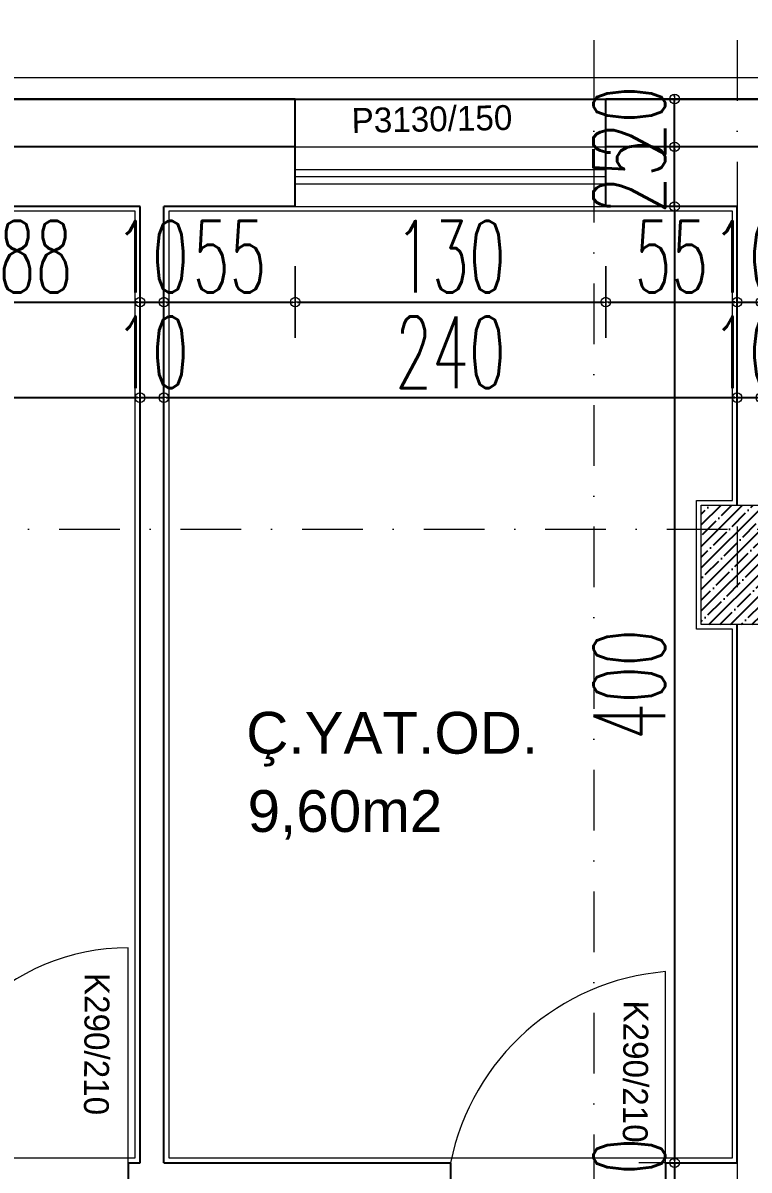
# Model space of a CAD drawing. Header units: millimetres. Extents: x -16104 to 67872, y -88009 to 12107.
# Drawn here: x 11393.1 to 11697.2, y 11146.7 to 11626.9 of the extents above; entities that cross this region are included whole.
import ezdxf

# ---------------------------------------------------------------- set-up
doc = ezdxf.new("R2010")
doc.units = ezdxf.units.MM
doc.linetypes.add('DASHDOTX2', pattern=[50.8, 25.4, -12.7, 0, -12.7])
doc.layers.get('0').update_dxf_attribs({"color": 241})
for name, color, linetype, lineweight in [('akslar', 144, 'Continuous', 20), ('duvar', 123, 'Continuous', 25), ('emsal&kolon', 1, 'Continuous', 5), ('kapı', 3, 'Continuous', 5), ('OLCU', 54, 'Continuous', 13), ('pencere', 5, 'Continuous', 5), ('POZ', 36, 'Continuous', 18), ('SıVA', 40, 'Continuous', 9)]:
    doc.layers.add(name, color=color, linetype=linetype, lineweight=lineweight)
doc.styles.add('DIM', font='Txttw.shx', dxfattribs={"width": 0.6})
doc.styles.add('M2', font='stylu.ttf', dxfattribs={"height": 10})
doc.dimstyles.new('50', dxfattribs={"dimscale": 0, "dimtxt": 30, "dimasz": 1, "dimexe": 0, "dimexo": 2, "dimgap": 4, "dimtad": 1, "dimdec": 0, "dimzin": 0, "dimdsep": 46, "dimtxsty": 'DIM', "dimblk1": 'DOT', "dimblk2": 'DOT', "dimsah": 1, "dimcen": 1.5, "dimdle": 3, "dimse1": 1, "dimse2": 1, "dimclrd": 256, "dimclre": 9, "dimclrt": 256, "dimadec": 0, "dimazin": 0, "dimtfac": 0.24, "dimtdec": 0, "dimtix": 1, "dimtmove": 2, "dimatfit": 3, "dimldrblk": 'DOT', "dimfxl": 0, "dimtolj": 1, "dimtzin": 15, "dimarcsym": 0})

# ---------------------------------------------------------------- blocks, each defined once
blk = doc.blocks.new('DOT')
for p, q in [((0, 15), (0, -15)), ((-2, 0), (0, 0)), ((2, 0), (0, 0))]:
    blk.add_line(p, q)
blk.add_circle((0, 0), 2)
blk = doc.blocks.new('*D969')
at = {"layer": 'Defpoints', "color": 0, "transparency": 16777216}
for p in [(11354.65, 11550.04), (11442.15, 11550.04), (11442.15, 11510.04)]:
    blk.add_point(p, dxfattribs=at)
at = {"layer": 'OLCU', "lineweight": -2, "transparency": 16777216}
blk.add_line((11355.65, 11510.04), (11441.15, 11510.04), dxfattribs=at)
at = {"layer": 'OLCU', "lineweight": -2, "transparency": 16777216, "rotation": 180}
blk.add_blockref('DOT', (11354.65, 11510.04), dxfattribs=at)
at = {"layer": 'OLCU', "lineweight": -2, "transparency": 16777216}
blk.add_blockref('DOT', (11442.15, 11510.04), dxfattribs=at)
at = {"layer": 'OLCU', "transparency": 16777216, "insert": (11398.4, 11529.04), "char_height": 30, "attachment_point": 5, "style": 'DIM'}
blk.add_mtext('\\A1;88', dxfattribs=at)
blk = doc.blocks.new('*D505')
at = {"layer": 'Defpoints', "color": 0, "transparency": 16777216}
for p in [(11442.15, 11510.04), (11452.15, 11510.04), (11452.15, 11510.04)]:
    blk.add_point(p, dxfattribs=at)
at = {"layer": 'OLCU', "lineweight": -2, "transparency": 16777216}
for p, q in [((11441.15, 11510.04), (11440.15, 11510.04)), ((11442.15, 11510.04), (11452.15, 11510.04)), ((11453.15, 11510.04), (11454.15, 11510.04))]:
    blk.add_line(p, q, dxfattribs=at)
blk.add_blockref('DOT', (11442.15, 11510.04), dxfattribs=at)
at = {"layer": 'OLCU', "lineweight": -2, "transparency": 16777216, "rotation": 180}
blk.add_blockref('DOT', (11452.15, 11510.04), dxfattribs=at)
at = {"layer": 'OLCU', "transparency": 16777216, "insert": (11447.15, 11529.04), "char_height": 30, "attachment_point": 5, "style": 'DIM'}
blk.add_mtext('\\A1;10', dxfattribs=at)
blk = doc.blocks.new('*D970')
at = {"layer": 'Defpoints', "color": 0, "transparency": 16777216}
for p in [(11452.15, 11550.04), (11507.15, 11550.04), (11507.15, 11510.04)]:
    blk.add_point(p, dxfattribs=at)
at = {"layer": 'OLCU', "lineweight": -2, "transparency": 16777216}
blk.add_line((11453.15, 11510.04), (11506.15, 11510.04), dxfattribs=at)
at = {"layer": 'OLCU', "lineweight": -2, "transparency": 16777216, "rotation": 180}
blk.add_blockref('DOT', (11452.15, 11510.04), dxfattribs=at)
at = {"layer": 'OLCU', "lineweight": -2, "transparency": 16777216}
blk.add_blockref('DOT', (11507.15, 11510.04), dxfattribs=at)
at = {"layer": 'OLCU', "transparency": 16777216, "insert": (11479.65, 11529.04), "char_height": 30, "attachment_point": 5, "style": 'DIM'}
blk.add_mtext('\\A1;55', dxfattribs=at)
blk = doc.blocks.new('*D971')
at = {"layer": 'Defpoints', "color": 0, "transparency": 16777216}
for p in [(11507.15, 11550.04), (11637.15, 11550.04), (11637.15, 11510.04)]:
    blk.add_point(p, dxfattribs=at)
at = {"layer": 'OLCU', "lineweight": -2, "transparency": 16777216}
blk.add_line((11508.15, 11510.04), (11636.15, 11510.04), dxfattribs=at)
at = {"layer": 'OLCU', "lineweight": -2, "transparency": 16777216, "rotation": 180}
blk.add_blockref('DOT', (11507.15, 11510.04), dxfattribs=at)
at = {"layer": 'OLCU', "lineweight": -2, "transparency": 16777216}
blk.add_blockref('DOT', (11637.15, 11510.04), dxfattribs=at)
at = {"layer": 'OLCU', "transparency": 16777216, "insert": (11572.15, 11529.04), "char_height": 30, "attachment_point": 5, "style": 'DIM'}
blk.add_mtext('\\A1;130', dxfattribs=at)
blk = doc.blocks.new('*D506')
at = {"layer": 'Defpoints', "color": 0, "transparency": 16777216}
for p in [(11637.15, 11550.04), (11692.15, 11550.04), (11692.15, 11510.04)]:
    blk.add_point(p, dxfattribs=at)
at = {"layer": 'OLCU', "lineweight": -2, "transparency": 16777216}
blk.add_line((11638.15, 11510.04), (11691.15, 11510.04), dxfattribs=at)
at = {"layer": 'OLCU', "lineweight": -2, "transparency": 16777216, "rotation": 180}
blk.add_blockref('DOT', (11637.15, 11510.04), dxfattribs=at)
at = {"layer": 'OLCU', "lineweight": -2, "transparency": 16777216}
blk.add_blockref('DOT', (11692.15, 11510.04), dxfattribs=at)
at = {"layer": 'OLCU', "transparency": 16777216, "insert": (11664.65, 11529.04), "char_height": 30, "attachment_point": 5, "style": 'DIM'}
blk.add_mtext('\\A1;55', dxfattribs=at)
blk = doc.blocks.new('*D507')
at = {"layer": 'Defpoints', "color": 0, "transparency": 16777216}
for p in [(11692.15, 11510.04), (11702.15, 11510.04), (11702.15, 11510.04)]:
    blk.add_point(p, dxfattribs=at)
at = {"layer": 'OLCU', "lineweight": -2, "transparency": 16777216}
for p, q in [((11691.15, 11510.04), (11690.15, 11510.04)), ((11692.15, 11510.04), (11702.15, 11510.04)), ((11703.15, 11510.04), (11704.15, 11510.04))]:
    blk.add_line(p, q, dxfattribs=at)
blk.add_blockref('DOT', (11692.15, 11510.04), dxfattribs=at)
at = {"layer": 'OLCU', "lineweight": -2, "transparency": 16777216, "rotation": 180}
blk.add_blockref('DOT', (11702.15, 11510.04), dxfattribs=at)
at = {"layer": 'OLCU', "transparency": 16777216, "insert": (11697.15, 11529.04), "char_height": 30, "attachment_point": 5, "style": 'DIM'}
blk.add_mtext('\\A1;10', dxfattribs=at)
blk = doc.blocks.new('*D509')
at = {"layer": 'Defpoints', "color": 0, "transparency": 16777216}
for p in [(11137.15, 11495.04), (11442.15, 11495.04), (11442.15, 11470.04)]:
    blk.add_point(p, dxfattribs=at)
at = {"layer": 'OLCU', "lineweight": -2, "transparency": 16777216}
blk.add_line((11138.15, 11470.04), (11441.15, 11470.04), dxfattribs=at)
at = {"layer": 'OLCU', "lineweight": -2, "transparency": 16777216, "rotation": 180}
blk.add_blockref('DOT', (11137.15, 11470.04), dxfattribs=at)
at = {"layer": 'OLCU', "lineweight": -2, "transparency": 16777216}
blk.add_blockref('DOT', (11442.15, 11470.04), dxfattribs=at)
at = {"layer": 'OLCU', "transparency": 16777216, "insert": (11289.65, 11489.04), "char_height": 30, "attachment_point": 5, "style": 'DIM'}
blk.add_mtext('\\A1;305', dxfattribs=at)
blk = doc.blocks.new('*D510')
at = {"layer": 'Defpoints', "color": 0, "transparency": 16777216}
for p in [(11442.15, 11470.04), (11452.15, 11470.04), (11452.15, 11470.04)]:
    blk.add_point(p, dxfattribs=at)
at = {"layer": 'OLCU', "lineweight": -2, "transparency": 16777216}
for p, q in [((11441.15, 11470.04), (11440.15, 11470.04)), ((11442.15, 11470.04), (11452.15, 11470.04)), ((11453.15, 11470.04), (11454.15, 11470.04))]:
    blk.add_line(p, q, dxfattribs=at)
blk.add_blockref('DOT', (11442.15, 11470.04), dxfattribs=at)
at = {"layer": 'OLCU', "lineweight": -2, "transparency": 16777216, "rotation": 180}
blk.add_blockref('DOT', (11452.15, 11470.04), dxfattribs=at)
at = {"layer": 'OLCU', "transparency": 16777216, "insert": (11447.15, 11489.04), "char_height": 30, "attachment_point": 5, "style": 'DIM'}
blk.add_mtext('\\A1;10', dxfattribs=at)
blk = doc.blocks.new('*D511')
at = {"layer": 'Defpoints', "color": 0, "transparency": 16777216}
for p in [(11452.15, 11470.04), (11692.15, 11470.04), (11692.15, 11470.04)]:
    blk.add_point(p, dxfattribs=at)
at = {"layer": 'OLCU', "lineweight": -2, "transparency": 16777216}
blk.add_line((11453.15, 11470.04), (11691.15, 11470.04), dxfattribs=at)
at = {"layer": 'OLCU', "lineweight": -2, "transparency": 16777216, "rotation": 180}
blk.add_blockref('DOT', (11452.15, 11470.04), dxfattribs=at)
at = {"layer": 'OLCU', "lineweight": -2, "transparency": 16777216}
blk.add_blockref('DOT', (11692.15, 11470.04), dxfattribs=at)
at = {"layer": 'OLCU', "transparency": 16777216, "insert": (11572.15, 11489.04), "char_height": 30, "attachment_point": 5, "style": 'DIM'}
blk.add_mtext('\\A1;240', dxfattribs=at)
blk = doc.blocks.new('*D512')
at = {"layer": 'Defpoints', "color": 0, "transparency": 16777216}
for p in [(11692.15, 11470.04), (11702.15, 11470.04), (11702.15, 11470.04)]:
    blk.add_point(p, dxfattribs=at)
at = {"layer": 'OLCU', "lineweight": -2, "transparency": 16777216}
for p, q in [((11691.15, 11470.04), (11690.15, 11470.04)), ((11692.15, 11470.04), (11702.15, 11470.04)), ((11703.15, 11470.04), (11704.15, 11470.04))]:
    blk.add_line(p, q, dxfattribs=at)
blk.add_blockref('DOT', (11692.15, 11470.04), dxfattribs=at)
at = {"layer": 'OLCU', "lineweight": -2, "transparency": 16777216, "rotation": 180}
blk.add_blockref('DOT', (11702.15, 11470.04), dxfattribs=at)
at = {"layer": 'OLCU', "transparency": 16777216, "insert": (11697.15, 11489.04), "char_height": 30, "attachment_point": 5, "style": 'DIM'}
blk.add_mtext('\\A1;10', dxfattribs=at)
blk = doc.blocks.new('*D535')
at = {"layer": 'Defpoints', "color": 0, "transparency": 16777216}
for p in [(11665.98, 11575.04), (11665.98, 11575.04), (11665.98, 11550.04)]:
    blk.add_point(p, dxfattribs=at)
at = {"layer": 'OLCU', "lineweight": -2, "transparency": 16777216}
for p, q in [((11665.98, 11576.04), (11665.98, 11577.04)), ((11665.98, 11550.04), (11665.98, 11575.04)), ((11665.98, 11549.04), (11665.98, 11548.04))]:
    blk.add_line(p, q, dxfattribs=at)
for p, rotation in [((11665.98, 11575.04), 270), ((11665.98, 11550.04), 90)]:
    blk.add_blockref('DOT', p, dxfattribs=dict(at, rotation=rotation))
at = {"layer": 'OLCU', "transparency": 16777216, "insert": (11646.98, 11562.54), "char_height": 30, "attachment_point": 5, "rotation": 90, "style": 'DIM'}
blk.add_mtext('\\A1;25', dxfattribs=at)
blk = doc.blocks.new('*D536')
at = {"layer": 'Defpoints', "color": 0, "transparency": 16777216}
for p in [(11664.65, 11595.04), (11665.98, 11595.04), (11665.98, 11575.04)]:
    blk.add_point(p, dxfattribs=at)
at = {"layer": 'OLCU', "lineweight": -2, "transparency": 16777216}
for p, q in [((11665.98, 11596.04), (11665.98, 11597.04)), ((11665.98, 11575.04), (11665.98, 11595.04)), ((11665.98, 11574.04), (11665.98, 11573.04))]:
    blk.add_line(p, q, dxfattribs=at)
for p, rotation in [((11665.98, 11595.04), 270), ((11665.98, 11575.04), 90)]:
    blk.add_blockref('DOT', p, dxfattribs=dict(at, rotation=rotation))
at = {"layer": 'OLCU', "transparency": 16777216, "insert": (11646.98, 11585.04), "char_height": 30, "attachment_point": 5, "rotation": 90, "style": 'DIM'}
blk.add_mtext('\\A1;20', dxfattribs=at)
blk = doc.blocks.new('*D537')
at = {"layer": 'Defpoints', "color": 0, "transparency": 16777216}
for p in [(11665.98, 11550.04), (11665.98, 11149.73), (11665.98, 11149.73)]:
    blk.add_point(p, dxfattribs=at)
at = {"layer": 'OLCU', "lineweight": -2, "transparency": 16777216}
blk.add_line((11665.98, 11549.04), (11665.98, 11150.73), dxfattribs=at)
for p, rotation in [((11665.98, 11550.04), 90), ((11665.98, 11149.73), 270)]:
    blk.add_blockref('DOT', p, dxfattribs=dict(at, rotation=rotation))
at = {"layer": 'OLCU', "transparency": 16777216, "insert": (11646.98, 11349.89), "char_height": 30, "attachment_point": 5, "rotation": 90, "style": 'DIM'}
blk.add_mtext('\\A1;400', dxfattribs=at)
blk = doc.blocks.new('*D538')
at = {"layer": 'Defpoints', "color": 0, "transparency": 16777216}
for p in [(11665.98, 11149.73), (11665.98, 11139.73), (11665.98, 11139.73)]:
    blk.add_point(p, dxfattribs=at)
at = {"layer": 'OLCU', "lineweight": -2, "transparency": 16777216}
for p, q in [((11665.98, 11150.73), (11665.98, 11151.73)), ((11665.98, 11149.73), (11665.98, 11139.73)), ((11665.98, 11138.73), (11665.98, 11137.73))]:
    blk.add_line(p, q, dxfattribs=at)
for p, rotation in [((11665.98, 11149.73), 270), ((11665.98, 11139.73), 90)]:
    blk.add_blockref('DOT', p, dxfattribs=dict(at, rotation=rotation))
at = {"layer": 'OLCU', "transparency": 16777216, "insert": (11646.98, 11144.73), "char_height": 30, "attachment_point": 5, "rotation": 90, "style": 'DIM'}
blk.add_mtext('\\A1;10', dxfattribs=at)
blk = doc.blocks.new('*D673')
at = {"layer": 'Defpoints', "color": 0, "transparency": 16777216}
for p in [(11127.15, 11825.04), (11632.11, 11825.04), (11632.11, 10777.83)]:
    blk.add_point(p, dxfattribs=at)
at = {"layer": 'OLCU', "lineweight": -2, "transparency": 16777216}
blk.add_line((11128.15, 11825.04), (11631.11, 11825.04), dxfattribs=at)
at = {"layer": 'OLCU', "lineweight": -2, "transparency": 16777216, "rotation": 180}
blk.add_blockref('DOT', (11127.15, 11825.04), dxfattribs=at)
at = {"layer": 'OLCU', "lineweight": -2, "transparency": 16777216}
blk.add_blockref('DOT', (11632.11, 11825.04), dxfattribs=at)
at = {"layer": 'OLCU', "transparency": 16777216, "insert": (11379.63, 11844.04), "char_height": 30, "attachment_point": 5, "style": 'DIM'}
blk.add_mtext('\\A1;505', dxfattribs=at)
blk = doc.blocks.new('*D674')
at = {"layer": 'Defpoints', "color": 0, "transparency": 16777216}
for p in [(11632.11, 11825.04), (11692.15, 11825.04), (11692.15, 10777.83)]:
    blk.add_point(p, dxfattribs=at)
at = {"layer": 'OLCU', "lineweight": -2, "transparency": 16777216}
blk.add_line((11633.11, 11825.04), (11691.15, 11825.04), dxfattribs=at)
at = {"layer": 'OLCU', "lineweight": -2, "transparency": 16777216, "rotation": 180}
blk.add_blockref('DOT', (11632.11, 11825.04), dxfattribs=at)
at = {"layer": 'OLCU', "lineweight": -2, "transparency": 16777216}
blk.add_blockref('DOT', (11692.15, 11825.04), dxfattribs=at)
at = {"layer": 'OLCU', "transparency": 16777216, "insert": (11662.13, 11844.04), "char_height": 30, "attachment_point": 5, "style": 'DIM'}
blk.add_mtext('\\A1;60', dxfattribs=at)

msp = doc.modelspace()

# ---------------------------------------------------------------- hatches: boundary and pattern name
h = msp.add_hatch()
h.set_pattern_fill('ANSI35,_O', color=256)
h.set_pattern_definition([(45, (0, 0), (-4.490128, 4.490128), []), (45, (4.49, 0), (-4.490128, 4.490128), [7.9375, -1.5875, 0, -1.5875])])
h.paths.add_polyline_path([(11692.15, 11425.04), (11677.15, 11425.04), (11677.15, 11415.04), (11692.15, 11415.04)])
h.paths.add_polyline_path([(11702.15, 11425.04), (11692.15, 11425.04), (11692.15, 11415.04), (11702.15, 11415.04)])
h.paths.add_polyline_path([(11702.15, 11415.04), (11692.15, 11415.04), (11692.15, 11375.04), (11702.15, 11375.04)])
h.paths.add_polyline_path([(11692.15, 11415.04), (11677.15, 11415.04), (11677.15, 11375.04), (11692.15, 11375.04)])

# ---------------------------------------------------------------- linework, layer by layer
at = {"layer": 'akslar', "linetype": 'DASHDOTX2'}
for p, q in [((11632.11, 11925.04), (11632.11, 9115.54)), ((11692.15, 11925.04), (11692.15, 9115.54)), ((10492.03, 11415.04), (13542.03, 11415.04))]:
    msp.add_line(p, q, dxfattribs=at)
at = {"layer": 'duvar'}
for p, q in [((11224.65, 11595.04), (12809.65, 11595.04)), ((11507.15, 11595.04), (11354.65, 11595.04)), ((11507.15, 11550.04), (11507.15, 11595.04)), ((11789.65, 11595.04), (11637.15, 11595.04)), ((11637.15, 11550.04), (11637.15, 11595.04)), ((11507.15, 11575.04), (11354.65, 11575.04)), ((11789.65, 11575.04), (11637.15, 11575.04)), ((11442.15, 11550.04), (11354.65, 11550.04)), ((11442.15, 11149.73), (11442.15, 11550.04)), ((11507.15, 11550.04), (11452.15, 11550.04)), ((11452.15, 11149.73), (11452.15, 11550.04)), ((11692.15, 11550.04), (11637.15, 11550.04)), ((11692.15, 11425.04), (11692.15, 11550.04)), ((11692.15, 11149.73), (11692.15, 11375.04)), ((11437.15, 11149.73), (11442.15, 11149.73)), ((11437.15, 11149.73), (11437.15, 11139.73)), ((11452.15, 11149.73), (11572.15, 11149.73)), ((11572.15, 11149.73), (11572.15, 11139.73)), ((11662.15, 11149.73), (11692.15, 11149.73)), ((11662.15, 11149.73), (11662.15, 11139.73))]:
    msp.add_line(p, q, dxfattribs=at)
at = {"layer": 'emsal&kolon'}
msp.add_lwpolyline([(11677.15, 11425.04), (11702.15, 11425.04), (11702.15, 11375.04), (11677.15, 11375.04), (11677.15, 11425.04)], dxfattribs=at)
at = {"layer": 'kapı'}
for p, q in [((11437.15, 11149.73), (11437.15, 11239.73)), ((11662.15, 11149.73), (11662.15, 11229.73))]:
    msp.add_line(p, q, dxfattribs=at)
for centre, radius, start, end in [((11437.15, 11149.73), 90, 90, 180), ((11670.39, 11129.83), 100.24, 94.7162, 168.5509)]:
    msp.add_arc(centre, radius, start, end, dxfattribs=at)
at = {"layer": 'pencere'}
for p, q in [((11507.15, 11575.04), (11637.15, 11575.04)), ((11507.15, 11565.54), (11637.15, 11565.54)), ((11507.15, 11562.54), (11637.15, 11562.54)), ((11507.15, 11559.54), (11637.15, 11559.54)), ((11507.15, 11550.04), (11637.15, 11550.04))]:
    msp.add_line(p, q, dxfattribs=at)
at = {"layer": 'SıVA'}
for points in [[(12582.15, 10217.04), (12582.15, 9702.54), (12447.15, 9702.54), (12447.15, 9442.54), (11665.15, 9442.54), (11665.15, 9612.54), (11445.15, 9612.54), (11445.15, 10467.04), (10983.15, 10467.04), (10983.15, 10981.73), (10813.15, 10981.73), (10813.15, 11434.04), (11103.15, 11434.04), (11103.15, 11604.04), (12925.15, 11604.04), (12925.15, 11434.04), (13215.15, 11434.04), (13215.15, 10981.73), (13045.15, 10981.73), (13045.15, 10487.04), (12885.15, 10487.04), (12885.15, 10217.04)], [(11440.15, 11548.04), (11139.15, 11548.04), (11139.15, 11430.04), (11139.15, 11151.73), (11347.15, 11151.73), (11440.15, 11151.73)], [(11454.15, 11548.04), (11454.15, 11151.73), (11572.15, 11151.73), (11690.15, 11151.73), (11690.15, 11373.04), (11675.15, 11373.04), (11675.15, 11427.04), (11690.15, 11427.04), (11690.15, 11548.04)]]:
    msp.add_lwpolyline(points, close=True, dxfattribs=at)

# ---------------------------------------------------------------- texts
at = {"layer": 'emsal&kolon', "char_height": 17.5, "width": 1076.8413, "attachment_point": 9}
for s, insert in [('{\\fArial|b0|i0|c162|p34;Ç.YAT.OD.}', (11608.85, 11315.59)), ('{\\fArial|b0|i0|c162|p34;9,60m2}', (11568.73, 11284.97))]:
    msp.add_mtext(s, dxfattribs=dict(at, insert=insert))
at = {"layer": 'POZ', "style": 'M2', "flags": 4}
for tag, p, rotation in [('P3130/150', (11530.85, 11580.82), 1.1392), ('K290/210', (11419.02, 11229.24), 269.64), ('K290/210', (11644.64, 11217.72), 269.64)]:
    msp.add_attdef(tag, p, 'K1 80/210', height=10.4, rotation=rotation, dxfattribs=at)

# ---------------------------------------------------------------- dimensions: what is measured, and where the dimension line sits
at = {"layer": 'OLCU'}
for base, p1, p2, picture, middle in [((11632.11, 11825.04), (11127.15, 11825.04), (11632.11, 10777.83), '*D673', (11379.63, 11844.04)), ((11692.15, 11825.04), (11632.11, 11825.04), (11692.15, 10777.83), '*D674', (11662.13, 11844.04)), ((11442.15117101, 11510.04463968), (11354.65117101, 11550.04463968), (11442.15117101, 11550.04463968), '*D969', (11398.40117101, 11529.04463968)), ((11507.15, 11510.04), (11452.15, 11550.04), (11507.15, 11550.04), '*D970', (11479.65, 11529.04)), ((11637.15, 11510.04), (11507.15, 11550.04), (11637.15, 11550.04), '*D971', (11572.15, 11529.04)), ((11692.15, 11510.04), (11637.15, 11550.04), (11692.15, 11550.04), '*D506', (11664.65, 11529.04)), ((11452.15, 11510.04), (11442.15, 11510.04), (11452.15, 11510.04), '*D505', (11447.15, 11529.04)), ((11702.15, 11510.04), (11692.15, 11510.04), (11702.15, 11510.04), '*D507', (11697.15, 11529.04)), ((11442.15, 11470.04), (11137.15, 11495.04), (11442.15, 11495.04), '*D509', (11289.65, 11489.04)), ((11452.15, 11470.04), (11442.15, 11470.04), (11452.15, 11470.04), '*D510', (11447.15, 11489.04)), ((11692.15, 11470.04), (11452.15, 11470.04), (11692.15, 11470.04), '*D511', (11572.15, 11489.04)), ((11702.15, 11470.04), (11692.15, 11470.04), (11702.15, 11470.04), '*D512', (11697.15, 11489.04))]:
    dim = msp.add_linear_dim(base=base, p1=p1, p2=p2, dimstyle='50', override={"dimscale": 1}, dxfattribs=at)
    dim.commit()
    dim.dimension.update_dxf_attribs({"geometry": picture, "text_midpoint": middle})
for base, p1, p2, picture, middle in [((11665.98, 11595.04), (11665.98, 11575.04), (11664.65, 11595.04), '*D536', (11646.98, 11585.04)), ((11665.98, 11575.04), (11665.98, 11550.04), (11665.98, 11575.04), '*D535', (11646.98, 11562.54)), ((11665.98, 11149.73), (11665.98, 11550.04), (11665.98, 11149.73), '*D537', (11646.98, 11349.89)), ((11665.98, 11139.73), (11665.98, 11149.73), (11665.98, 11139.73), '*D538', (11646.98, 11144.73))]:
    dim = msp.add_linear_dim(base=base, p1=p1, p2=p2, angle=90, dimstyle='50', override={"dimscale": 1}, dxfattribs=at)
    dim.commit()
    dim.dimension.update_dxf_attribs({"geometry": picture, "text_midpoint": middle})

doc.saveas('drawing.dxf')
